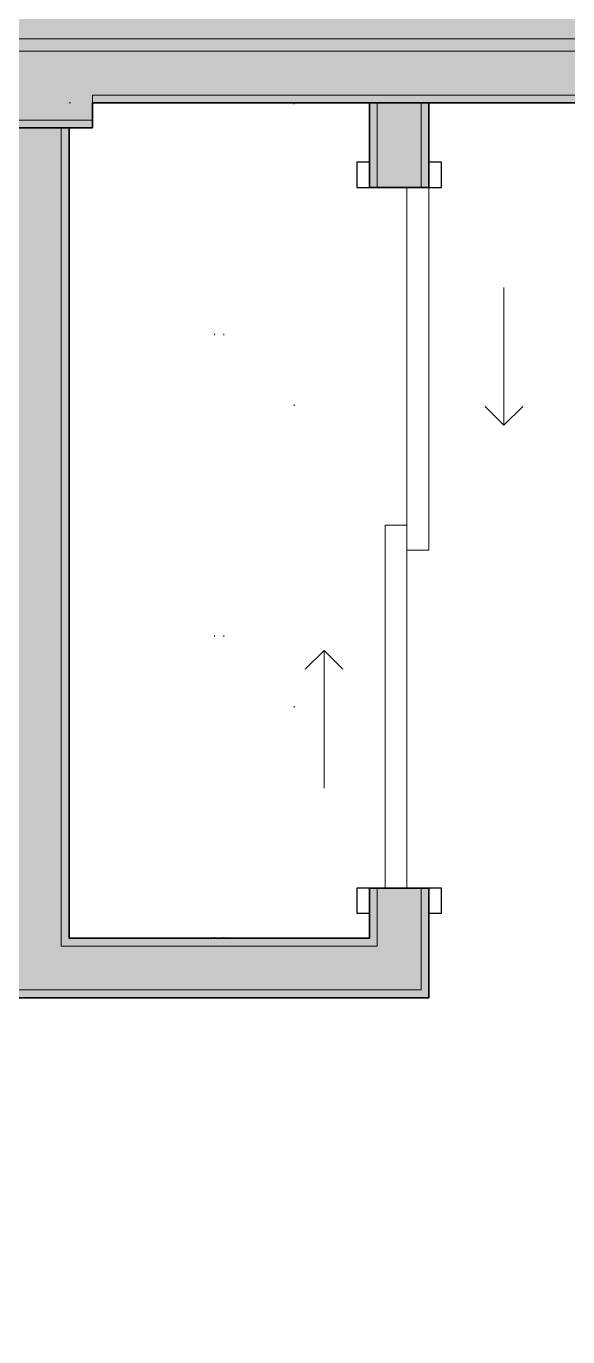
# Model space of a CAD drawing. Header units: inches. Extents: x 6 to 8416, y -388 to 6104.
# Drawn here: x 4654.2 to 4697.5, y 815.8 to 920.6 of the extents above; entities that cross this region are included whole.
import ezdxf

# ---------------------------------------------------------------- set-up
doc = ezdxf.new("R2010")
doc.units = ezdxf.units.IN
doc.header["$MEASUREMENT"] = 0
doc.linetypes.add('Dot 1_16_', pattern=[24, 0, -24])
for name, color, linetype, lineweight in [('A-DOOR', 31, 'Continuous', 18), ('A-DOOR-FRAM', 31, 'Continuous', 25), ('A-ROOM', 32, 'Continuous', 13), ('A-WALL', 113, 'Continuous', 25), ('A-WALL-PATT', 111, 'Continuous', 35), ('I-WALL', 2, 'Continuous', 25), ('Q-CASE', 31, 'Continuous', 18)]:
    doc.layers.add(name, color=color, linetype=linetype, lineweight=lineweight)

# ---------------------------------------------------------------- blocks, each defined once
blk = doc.blocks.new('CW Closet Shelf-AM - CW Closet Shelf-AM-5481446-LEVEL 3 - PLAN Copy 1 Copy 1')
at = {"layer": 'Q-CASE', "linetype": 'Dot 1_16_', "lineweight": 9}
for p, q in [((-32.64, -42), (-32.64, -24)), ((-32.64, -24), (34.11, -24)), ((34.11, -24), (34.11, -42)), ((-32.64, -35.62), (34.11, -35.62)), ((-32.64, -36.37), (34.11, -36.37)), ((34.11, -42), (-32.64, -42))]:
    blk.add_line(p, q, dxfattribs=at)
blk = doc.blocks.new('Unit-Double-Sliding-Flush-ICC ADA-AM - 56_ x 84_-FG-NR __U-S2 _ SLIDING CLOSET_-5466156-LEVEL 3 - PLAN Copy 1 Copy 1')
at = {"layer": 'A-DOOR', "lineweight": 9}
for p, q in [((-10.5, 14.875), (-9, 13.375)), ((-20, 13.375), (-9, 13.375)), ((-9, 13.375), (-10.5, 11.875)), ((1, 7.375), (-28, 7.375)), ((-28, 7.375), (-28, 5.625)), ((1, 7.375), (1, 5.625)), ((-28, 5.625), (-1, 5.625)), ((-1, 5.625), (1, 5.625)), ((1, 5.625), (-1, 5.625)), ((-1, 3.875), (-1, 5.625)), ((28, 5.625), (1, 5.625)), ((28, 3.875), (28, 5.625)), ((-1, 3.875), (28, 3.875)), ((9, -1), (10.5, 0.5)), ((10.5, -2.5), (9, -1)), ((20, -1), (9, -1))]:
    blk.add_line(p, q, dxfattribs=at)
at = {"layer": 'A-DOOR'}
for p, q in [((1, 7.375), (-28, 7.375)), ((-28, 7.375), (-28, 5.625)), ((1, 5.625), (1, 7.375)), ((-28, 5.625), (1, 5.625)), ((28, 5.625), (-1, 5.625)), ((-1, 5.625), (-1, 3.875)), ((28, 3.875), (28, 5.625)), ((-1, 3.875), (28, 3.875))]:
    blk.add_line(p, q, dxfattribs=at)
at = {"layer": 'A-DOOR-FRAM'}
for p, q in [((-28, 8.375), (-30, 8.375)), ((-30, 8.375), (-30, 7.375)), ((-30, 7.375), (-28, 7.375)), ((-28, 7.375), (-28, 8.375)), ((30, 8.375), (28, 8.375)), ((28, 8.375), (28, 7.375)), ((28, 7.375), (30, 7.375)), ((30, 7.375), (30, 8.375)), ((-28, 2.625), (-30, 2.625)), ((-30, 2.625), (-30, 1.625)), ((-28, 1.625), (-28, 2.625)), ((30, 2.625), (28, 2.625)), ((28, 2.625), (28, 1.625)), ((30, 1.625), (30, 2.625)), ((-30, 1.625), (-28, 1.625)), ((28, 1.625), (30, 1.625))]:
    blk.add_line(p, q, dxfattribs=at)
at = {"layer": 'A-DOOR-FRAM', "lineweight": 18}
for p, q in [((-28, 8.375), (-30, 8.375)), ((-30, 8.375), (-30, 7.375)), ((-30, 7.375), (-28, 7.375)), ((-28, 8.375), (-28, 7.375)), ((30, 8.375), (28, 8.375)), ((28, 8.375), (28, 7.375)), ((28, 7.375), (30, 7.375)), ((30, 8.375), (30, 7.375)), ((-28, 2.625), (-30, 2.625)), ((-30, 2.625), (-30, 1.625)), ((-28, 2.625), (-28, 1.625)), ((30, 2.625), (28, 2.625)), ((28, 2.625), (28, 1.625)), ((30, 2.625), (30, 1.625)), ((-30, 1.625), (-28, 1.625)), ((28, 1.625), (30, 1.625))]:
    blk.add_line(p, q, dxfattribs=at)

msp = doc.modelspace()

# ---------------------------------------------------------------- hatches: boundary and pattern name
at = {"layer": 'A-WALL-PATT', "lineweight": 25}
for points in [[(4785.54033733, 914.43577679), (4786.16533733, 914.43577679), (4786.16533733, 915.06077679), (4659.54033733, 915.06077679), (4659.54033733, 914.43577679), (4747.18553685, 914.43577679)], [(4595.34428685, 912.43577679), (4659.54033733, 912.43577679), (4659.54033733, 913.06077679), (4549.03858475, 913.06077679), (4549.03858475, 912.43577679), (4578.47303685, 912.43577679)]]:
    msp.add_hatch(color=10, dxfattribs=at).paths.add_polyline_path(points)
at = {"layer": 'A-WALL-PATT', "transparency": 33554560}
h = msp.add_hatch(color=10, dxfattribs=at)
h.paths.add_polyline_path([(4682.29033733, 847.06077679), (4682.29033733, 851.68577679), (4681.66533733, 851.68577679), (4681.66533733, 847.06077679)])
h.paths.add_polyline_path([(4682.29033733, 907.68577679), (4682.29033733, 914.43577679), (4681.66533733, 914.43577679), (4681.66533733, 907.68577679)])
at = {"layer": 'A-WALL-PATT', "lineweight": 25, "transparency": 33554560}
h = msp.add_hatch(color=10, dxfattribs=at)
h.paths.add_polyline_path([(4686.41533733, 842.93577679), (4686.41533733, 851.68577679), (4685.79033733, 851.68577679), (4685.79033733, 842.93577679)])
h.paths.add_polyline_path([(4686.41533733, 907.68577679), (4686.41533733, 914.43577679), (4685.79033733, 914.43577679), (4685.79033733, 907.68577679)])
msp.add_hatch(color=10, dxfattribs=at).paths.add_polyline_path([(4657.66533733, 847.68577679), (4657.66533733, 912.43577679), (4657.04033733, 912.43577679), (4657.04033733, 847.68577679)])
at = {"layer": 'A-WALL-PATT', "transparency": 33554560}
h = msp.add_hatch(color=10, dxfattribs=at)
h.paths.add_polyline_path([(4681.66533733, 847.06077679), (4681.66533733, 847.68577679), (4657.04033733, 847.68577679), (4657.04033733, 847.06077679), (4679.70053685, 847.06077679)])
h.paths.add_polyline_path([(4648.91533733, 847.06077679), (4653.54033733, 847.06077679), (4653.54033733, 847.68577679), (4648.91533733, 847.68577679)])
h.paths.add_polyline_path([(4612.91533733, 847.06077679), (4612.91533733, 847.68577679), (4549.03858475, 847.68577679), (4549.03858475, 847.06077679), (4612.21553685, 847.06077679)])
h.paths.add_polyline_path([(4545.53858475, 847.06077679), (4545.53858475, 847.68577679), (4540.886241, 847.68577679), (4540.886241, 847.06077679), (4544.73053685, 847.06077679)])
h.paths.add_polyline_path([(4504.886241, 847.06077679), (4504.886241, 847.68577679), (4500.91533733, 847.68577679), (4500.91533733, 847.06077679)])
at = {"layer": 'A-WALL-PATT', "lineweight": 25, "transparency": 33554560}
h = msp.add_hatch(color=10, dxfattribs=at)
h.paths.add_polyline_path([(4681.66533733, 842.93577679), (4685.79033733, 842.93577679), (4685.79033733, 843.56077679), (4648.91533733, 843.56077679), (4648.91533733, 842.93577679), (4679.70053685, 842.93577679)])
h.paths.add_polyline_path([(4612.21553685, 842.93577679), (4612.91533733, 842.93577679), (4612.91533733, 843.56077679), (4577.04033733, 843.56077679), (4577.04033733, 842.93577679), (4595.34428685, 842.93577679)])
h.paths.add_polyline_path([(4573.54033733, 842.93577679), (4573.54033733, 843.56077679), (4540.886241, 843.56077679), (4540.886241, 842.93577679), (4572.91533733, 842.93577679)])
h.paths.add_polyline_path([(4504.886241, 842.93577679), (4504.886241, 843.56077679), (4500.91533733, 843.56077679), (4500.91533733, 842.93577679)])
at = {"layer": 'I-WALL'}
for points in [[(4561.60178685, 919.56077679), (4659.54033733, 919.56077679), (4659.54033733, 925.06077679), (4549.66358475, 925.06077679), (4549.66358475, 919.56077679)], [(4747.18553685, 919.56077679), (4786.79033733, 919.56077679), (4786.79033733, 923.06077679), (4659.54033733, 923.06077679), (4659.54033733, 919.56077679), (4679.70053685, 919.56077679)], [(4645.95803685, 918.56077679), (4659.54033733, 918.56077679), (4659.54033733, 919.56077679), (4549.66358475, 919.56077679), (4549.66358475, 918.56077679), (4629.08678685, 918.56077679)], [(4747.18553685, 918.56077679), (4786.79033733, 918.56077679), (4786.79033733, 919.56077679), (4659.54033733, 919.56077679), (4659.54033733, 918.56077679), (4679.70053685, 918.56077679)], [(4578.47303685, 913.06077679), (4659.54033733, 913.06077679), (4659.54033733, 918.56077679), (4548.41358475, 918.56077679), (4548.41358475, 913.06077679), (4561.60178685, 913.06077679)], [(4747.18553685, 915.06077679), (4786.79033733, 915.06077679), (4786.79033733, 918.56077679), (4659.54033733, 918.56077679), (4659.54033733, 915.06077679), (4679.70053685, 915.06077679)]]:
    msp.add_hatch(color=10, dxfattribs=at).paths.add_polyline_path(points)
at = {"layer": 'I-WALL', "transparency": 33554560}
h = msp.add_hatch(color=10, dxfattribs=at)
h.paths.add_polyline_path([(4685.79033733, 843.56077679), (4685.79033733, 851.68577679), (4682.29033733, 851.68577679), (4682.29033733, 843.56077679)])
h.paths.add_polyline_path([(4682.29033733, 907.68577679), (4685.79033733, 907.68577679), (4685.79033733, 914.43577679), (4682.29033733, 914.43577679)])
msp.add_hatch(color=10, dxfattribs=at).paths.add_polyline_path([(4653.54033733, 847.06077679), (4657.04033733, 847.06077679), (4657.04033733, 912.43577679), (4653.54033733, 912.43577679), (4653.54033733, 847.68577679)])
h = msp.add_hatch(color=10, dxfattribs=at)
h.paths.add_polyline_path([(4682.29033733, 843.56077679), (4682.29033733, 847.06077679), (4648.91533733, 847.06077679), (4648.91533733, 843.56077679), (4681.66533733, 843.56077679)])
h.paths.add_polyline_path([(4612.21553685, 843.56077679), (4612.91533733, 843.56077679), (4612.91533733, 847.06077679), (4540.886241, 847.06077679), (4540.886241, 843.56077679), (4595.34428685, 843.56077679)])
h.paths.add_polyline_path([(4500.91533733, 843.56077679), (4504.886241, 843.56077679), (4504.886241, 847.06077679), (4500.91533733, 847.06077679)])

# ---------------------------------------------------------------- linework, layer by layer
at = {"layer": 'A-ROOM', "lineweight": 9, "flags": 128}
msp.add_lwpolyline([(4853.04033733, 563.31077679), (4785.54033733, 563.31077679), (4785.54033733, 914.43577679), (4659.54033733, 914.43577679), (4659.54033733, 912.43577679), (4549.66358475, 912.43577679), (4549.66358475, 883.68577679), (4500.91533733, 883.68577679), (4500.91533733, 499.68577679), (4500.41533733, 499.68577679), (4500.41533733, 467.18577679), (4592.66533733, 467.18577679), (4592.66533733, 398.49858278), (4592.66533733, 394.43577679), (4592.66533733, 338.18577679), (4733.66533733, 338.18577679), (4733.66533733, 370.81077679), (4778.16533733, 370.81077679), (4778.16533733, 343.68577679), (4844.04033733, 343.68577679)], dxfattribs=at)
at = {"layer": 'A-WALL', "lineweight": 9}
for p, q in [((4786.79033733, 919.56077679), (4549.66358475, 919.56077679)), ((4786.79033733, 918.56077679), (4549.66358475, 918.56077679)), ((4786.79033733, 915.06077679), (4659.54033733, 915.06077679)), ((4659.54033733, 915.06077679), (4659.54033733, 914.43577679)), ((4682.29033733, 914.43577679), (4682.29033733, 907.68577679)), ((4685.79033733, 914.43577679), (4685.79033733, 907.68577679)), ((4659.54033733, 913.06077679), (4548.41358475, 913.06077679)), ((4657.04033733, 912.43577679), (4657.04033733, 847.06077679)), ((4682.29033733, 851.68577679), (4682.29033733, 847.06077679)), ((4685.79033733, 851.68577679), (4685.79033733, 843.56077679)), ((4682.29033733, 847.06077679), (4657.04033733, 847.06077679)), ((4685.79033733, 843.56077679), (4648.91533733, 843.56077679))]:
    msp.add_line(p, q, dxfattribs=at)
at = {"layer": 'I-WALL', "lineweight": 35}
for p, q in [((4659.54033733, 914.43577679), (4785.54033733, 914.43577679)), ((4659.54033733, 912.43577679), (4659.54033733, 914.43577679)), ((4681.66533733, 914.43577679), (4681.66533733, 907.68577679)), ((4686.41533733, 907.68577679), (4686.41533733, 914.43577679)), ((4549.66358475, 912.43577679), (4659.54033733, 912.43577679)), ((4657.66533733, 847.68577679), (4657.66533733, 912.43577679)), ((4681.66533733, 907.68577679), (4686.41533733, 907.68577679)), ((4686.41533733, 851.68577679), (4681.66533733, 851.68577679)), ((4681.66533733, 851.68577679), (4681.66533733, 847.68577679)), ((4686.41533733, 842.93577679), (4686.41533733, 851.68577679)), ((4681.66533733, 847.68577679), (4657.66533733, 847.68577679)), ((4648.91533733, 842.93577679), (4686.41533733, 842.93577679))]:
    msp.add_line(p, q, dxfattribs=at)

# ---------------------------------------------------------------- block references
at = {"layer": 'A-DOOR', "rotation": 269.9999999999983}
msp.add_blockref('Unit-Double-Sliding-Flush-ICC ADA-AM - 56_ x 84_-FG-NR __U-S2 _ SLIDING CLOSET_-5466156-LEVEL 3 - PLAN Copy 1 Copy 1', (4679.04033733, 879.68577679), dxfattribs=at)
at = {"layer": 'Q-CASE', "rotation": 89.99999999999775}
msp.add_blockref('CW Closet Shelf-AM - CW Closet Shelf-AM-5481446-LEVEL 3 - PLAN Copy 1 Copy 1', (4633.66533733, 880.32307187), dxfattribs=at)

doc.saveas('drawing.dxf')
